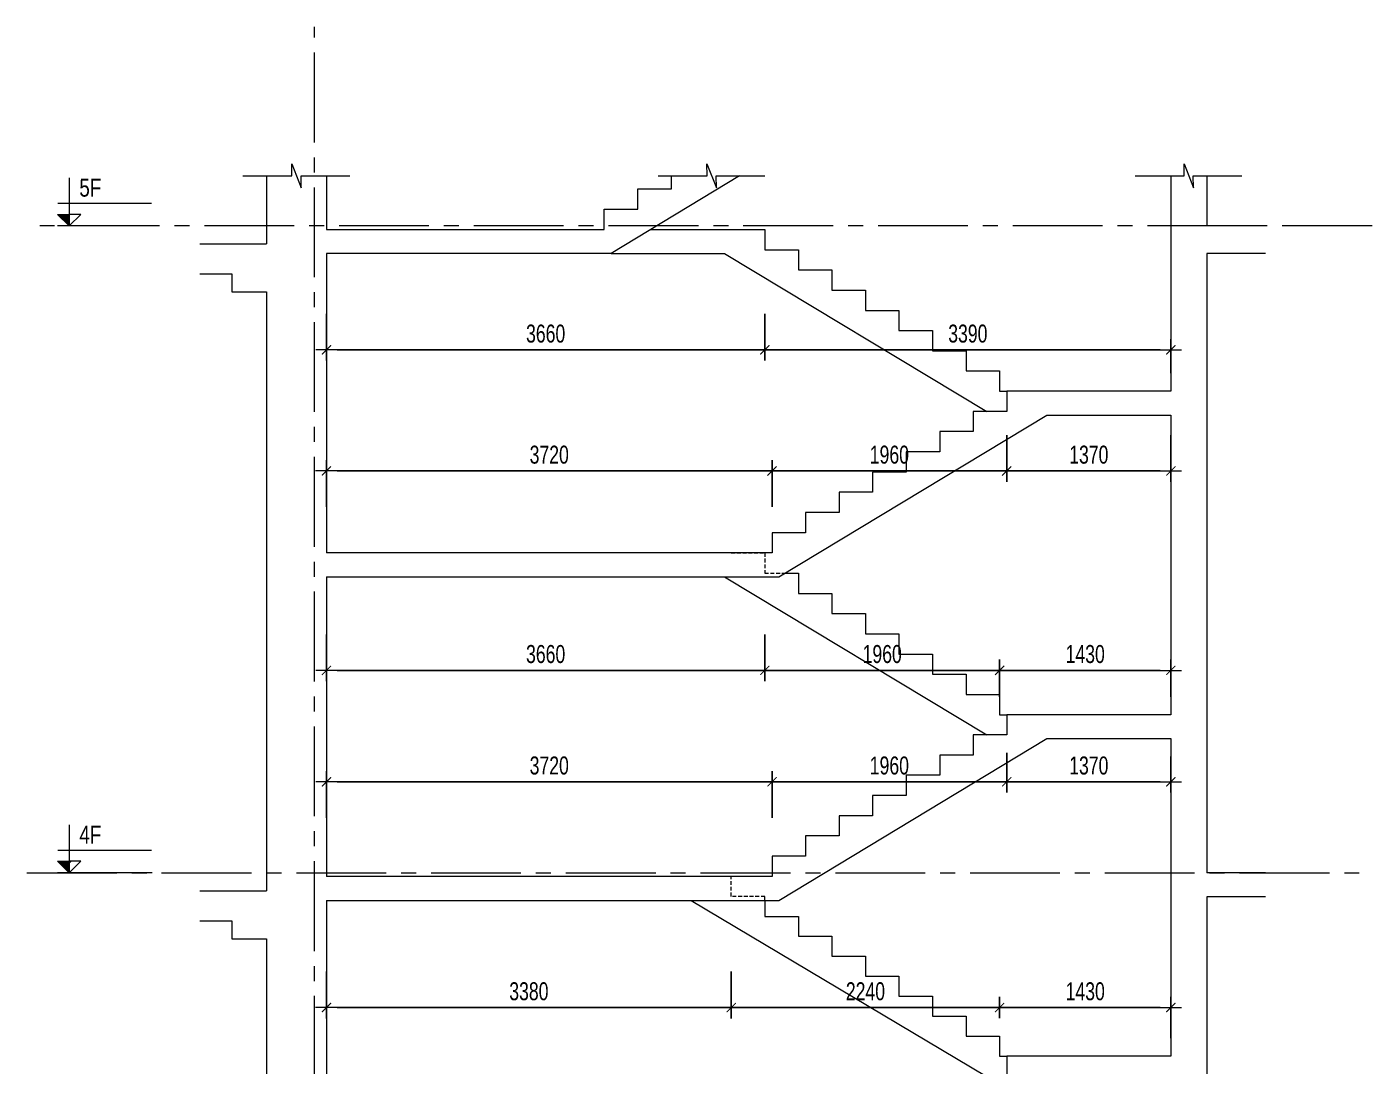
# Model space of a CAD drawing. Header units: millimetres. Extents: x -179076 to 254975, y -18667 to 296191.
# Drawn here: x 11691 to 22923, y 186139 to 194814 of the extents above; entities that cross this region are included whole.
import ezdxf

# ---------------------------------------------------------------- set-up
doc = ezdxf.new("R2010")
doc.units = ezdxf.units.MM
doc.linetypes.add('CENTER2', pattern=[1.125, 0.75, -0.125, 0.125, -0.125])
doc.linetypes.add('HIDDEN2', pattern=[4.762499999999999, 3.175, -1.5875])
doc.layers.get('Defpoints').update_dxf_attribs({"color": 151, "lineweight": 9})
for name, color, linetype, lineweight in [('NDC_S_ANNO', 7, 'Continuous', 20), ('NDC_S_AXIS', 5, 'CENTER2', 13), ('NDC_S_CONTINUOUS', 3, 'Continuous', 20), ('NDC_S_DIM', 1, 'Continuous', 15), ('NDC_S_HIDDEN', 8, 'HIDDEN2', 13), ('NDC_S_SLAB', 2, 'Continuous', 20), ('NDC_S_SYMBOL', 1, 'Continuous', 15), ('NDC_S_TEXT SYMBOL', 7, 'Continuous', 20), ('NDC_S_VN TEXT', 7, 'Continuous', 20)]:
    doc.layers.add(name, color=color, linetype=linetype, lineweight=lineweight)
doc.styles.add('NDC_ANNO', font='', dxfattribs={"width": 0.8})
doc.styles.add('NDC_DIM', font='', dxfattribs={"width": 0.75})
doc.styles.get('NDC_ANNO').set_extended_font_data('Dotum')
doc.styles.get('NDC_DIM').set_extended_font_data('Dotum')
doc.dimstyles.new('NDC_dim_60', dxfattribs={"dimscale": 60, "dimtxt": 2.5, "dimasz": 1.5, "dimexe": 1.5, "dimexo": 2.5, "dimgap": 1, "dimtad": 1, "dimdec": 0, "dimzin": 0, "dimdsep": 46, "dimtxsty": 'NDC_DIM', "dimblk": 'DIMMARK', "dimcen": 0.09, "dimdle": 1.2, "dimclrd": 1, "dimclre": 1, "dimclrt": 3, "dimadec": 0, "dimazin": 0, "dimtfac": 1, "dimtdec": 0, "dimtix": 1, "dimtofl": 0, "dimtmove": 0, "dimatfit": 3, "dimfxl": 5, "dimfxlon": 1, "dimtolj": 1, "dimtzin": 0, "dimarcsym": 0})

# ---------------------------------------------------------------- blocks, each defined once
blk = doc.blocks.new('kata_block_CT')
at = {"layer": 'NDC_S_ANNO'}
blk.add_hatch(color=3, dxfattribs=at).paths.add_polyline_path([(0, 1.596954857557648), (-1.612010908633238, 1.596954857557648), (0, 0)])
at = {"layer": 'NDC_S_ANNO', "ltscale": 50}
h = blk.add_hatch(dxfattribs=at)
h.set_pattern_fill('ANSI31', color=256, scale=1.406250541793835, style=0)
h.set_pattern_definition([(45.00000000000001, (0, 5.456968210637569e-12), (-3.157122508925224, 3.157122508925225), [])])
h.paths.add_polyline_path([(0, 1.596954857557648), (0, 0), (1.612010908924276, 1.596954857557648)])
for p, q in [((-1.592704896858777, 3.140833880479477), (11.46947077315417, 3.140833880479477)), ((11.56125648126181, 5.456968210637569e-12), (-1.63869572513795, 5.456968210637569e-12))]:
    blk.add_line(p, q, dxfattribs=at)
for points in [[(0, 6.69495074864426), (0, 0)], [(0, 0), (-1.612010908924276, 1.596954857557648), (0, 1.596954857557648)], [(0, 0), (1.612010908924276, 1.596954857557648), (0, 1.596954857557648)]]:
    blk.add_lwpolyline(points, dxfattribs=at)
at = {"layer": 'NDC_S_ANNO', "color": 8, "ltscale": 50}
blk.add_lwpolyline([(0, 0), (-1.612010908633238, 1.596954857557648), (0, 1.596954857557648)], dxfattribs=at)
at = {"layer": 'NDC_S_TEXT SYMBOL', "color": 3, "style": 'NDC_ANNO', "width": 0.8}
blk.add_attdef('CT', (1.409564409346785, 4.068271311703938), '', height=2.5, dxfattribs=at)
blk = doc.blocks.new('DIMMARK')
at = {"layer": 'NDC_S_DIM', "color": 1}
blk.add_line((-1.5, 0), (1, 0), dxfattribs=at)
at = {"layer": 'NDC_S_DIM', "color": 2, "const_width": 0.1}
blk.add_lwpolyline([(-0.4242640687119285, -0.4242640687119285), (0.4242640687119285, 0.4242640687119285)], dxfattribs=at)
blk = doc.blocks.new('*D2134')
at = {"layer": 'Defpoints', "color": 0, "transparency": 16777216}
for p in [(17572.52083568017, 187722.7758271166), (14192.29511799685, 187522.7758271169), (17572.52083568017, 186627.9458378121)]:
    blk.add_point(p, dxfattribs=at)
at = {"layer": 'NDC_S_DIM', "color": 1, "lineweight": -2, "transparency": 16777216}
for p, q in [((14192.29511799685, 186927.9458378121), (14192.29511799685, 186537.9458378121)), ((17572.52083568017, 186927.9458378121), (17572.52083568017, 186537.9458378121)), ((14282.29511799685, 186627.9458378121), (17482.52083568017, 186627.9458378121))]:
    blk.add_line(p, q, dxfattribs=at)
at = {"layer": 'NDC_S_DIM', "color": 1, "lineweight": -2, "transparency": 16777216, "xscale": 90, "yscale": 90, "zscale": 90, "rotation": 180}
blk.add_blockref('DIMMARK', (14192.29511799685, 186627.9458378121), dxfattribs=at)
at = {"layer": 'NDC_S_DIM', "color": 1, "lineweight": -2, "transparency": 16777216, "xscale": 90, "yscale": 90, "zscale": 90}
blk.add_blockref('DIMMARK', (17572.52083568017, 186627.9458378121), dxfattribs=at)
at = {"layer": 'NDC_S_DIM', "color": 3, "transparency": 16777216, "insert": (15882.40797683851, 186763.0476017199), "char_height": 150, "attachment_point": 5, "style": 'NDC_DIM'}
blk.add_mtext('\\A1;3380', dxfattribs=at)
blk = doc.blocks.new('*D2135')
at = {"layer": 'Defpoints', "color": 0, "transparency": 16777216}
for p in [(17572.52083568017, 187722.7758271166), (19812.52083568017, 186627.9458378121), (19812.52083568017, 186389.4424937838)]:
    blk.add_point(p, dxfattribs=at)
at = {"layer": 'NDC_S_DIM', "color": 1, "lineweight": -2, "transparency": 16777216}
for p, q in [((17572.52083568017, 186927.9458378121), (17572.52083568017, 186537.9458378121)), ((19812.52083568017, 186539.4424937838), (19812.52083568017, 186717.9458378121)), ((17662.52083568017, 186627.9458378121), (19722.52083568017, 186627.9458378121))]:
    blk.add_line(p, q, dxfattribs=at)
at = {"layer": 'NDC_S_DIM', "color": 1, "lineweight": -2, "transparency": 16777216, "xscale": 90, "yscale": 90, "zscale": 90, "rotation": 180}
blk.add_blockref('DIMMARK', (17572.52083568017, 186627.9458378121), dxfattribs=at)
at = {"layer": 'NDC_S_DIM', "color": 1, "lineweight": -2, "transparency": 16777216, "xscale": 90, "yscale": 90, "zscale": 90}
blk.add_blockref('DIMMARK', (19812.52083568017, 186627.9458378121), dxfattribs=at)
at = {"layer": 'NDC_S_DIM', "color": 3, "transparency": 16777216, "insert": (18692.52083568017, 186763.0476017199), "char_height": 150, "attachment_point": 5, "style": 'NDC_DIM'}
blk.add_mtext('\\A1;2240', dxfattribs=at)
blk = doc.blocks.new('*D2136')
at = {"layer": 'Defpoints', "color": 0, "transparency": 16777216}
for p in [(21242.52083568381, 186627.9458378121), (19812.52083568017, 186389.4424937838), (21242.52083568381, 186222.7758271172)]:
    blk.add_point(p, dxfattribs=at)
at = {"layer": 'NDC_S_DIM', "color": 1, "lineweight": -2, "transparency": 16777216}
for p, q in [((19812.52083568017, 186539.4424937838), (19812.52083568017, 186717.9458378121)), ((21242.52083568381, 186372.7758271172), (21242.52083568381, 186717.9458378121)), ((19902.52083568017, 186627.9458378121), (21152.52083568381, 186627.9458378121))]:
    blk.add_line(p, q, dxfattribs=at)
at = {"layer": 'NDC_S_DIM', "color": 1, "lineweight": -2, "transparency": 16777216, "xscale": 90, "yscale": 90, "zscale": 90, "rotation": 180}
blk.add_blockref('DIMMARK', (19812.52083568017, 186627.9458378121), dxfattribs=at)
at = {"layer": 'NDC_S_DIM', "color": 1, "lineweight": -2, "transparency": 16777216, "xscale": 90, "yscale": 90, "zscale": 90}
blk.add_blockref('DIMMARK', (21242.52083568381, 186627.9458378121), dxfattribs=at)
at = {"layer": 'NDC_S_DIM', "color": 3, "transparency": 16777216, "insert": (20527.52083568199, 186763.0476017199), "char_height": 150, "attachment_point": 5, "style": 'NDC_DIM'}
blk.add_mtext('\\A1;1430', dxfattribs=at)
blk = doc.blocks.new('*D2137')
at = {"layer": 'Defpoints', "color": 0, "transparency": 16777216}
for p in [(17912.52083583593, 188512.3589870909), (14192.52083573753, 187722.7758271163), (17912.52083583593, 187752.775827119)]:
    blk.add_point(p, dxfattribs=at)
at = {"layer": 'NDC_S_DIM', "color": 1, "lineweight": -2, "transparency": 16777216}
for p, q in [((14192.52083573753, 188212.3589870909), (14192.52083573753, 188602.3589870909)), ((17912.52083583593, 188212.3589870909), (17912.52083583593, 188602.3589870909)), ((14282.52083573753, 188512.3589870909), (17822.52083583593, 188512.3589870909))]:
    blk.add_line(p, q, dxfattribs=at)
at = {"layer": 'NDC_S_DIM', "color": 1, "lineweight": -2, "transparency": 16777216, "xscale": 90, "yscale": 90, "zscale": 90, "rotation": 180}
blk.add_blockref('DIMMARK', (14192.52083573753, 188512.3589870909), dxfattribs=at)
at = {"layer": 'NDC_S_DIM', "color": 1, "lineweight": -2, "transparency": 16777216, "xscale": 90, "yscale": 90, "zscale": 90}
blk.add_blockref('DIMMARK', (17912.52083583593, 188512.3589870909), dxfattribs=at)
at = {"layer": 'NDC_S_DIM', "color": 3, "transparency": 16777216, "insert": (16052.52083578673, 188647.4607509986), "char_height": 150, "attachment_point": 5, "style": 'NDC_DIM'}
blk.add_mtext('\\A1;3720', dxfattribs=at)
blk = doc.blocks.new('*D2138')
at = {"layer": 'Defpoints', "color": 0, "transparency": 16777216}
for p in [(19872.52083583594, 188904.0258271191), (19872.52083583594, 188512.3589870909), (17912.52083583593, 187752.775827119)]:
    blk.add_point(p, dxfattribs=at)
at = {"layer": 'NDC_S_DIM', "color": 1, "lineweight": -2, "transparency": 16777216}
for p, q in [((19872.52083583594, 188754.0258271191), (19872.52083583594, 188422.3589870909)), ((17912.52083583593, 188212.3589870909), (17912.52083583593, 188602.3589870909)), ((18002.52083583593, 188512.3589870909), (19782.52083583594, 188512.3589870909))]:
    blk.add_line(p, q, dxfattribs=at)
at = {"layer": 'NDC_S_DIM', "color": 1, "lineweight": -2, "transparency": 16777216, "xscale": 90, "yscale": 90, "zscale": 90, "rotation": 180}
blk.add_blockref('DIMMARK', (17912.52083583593, 188512.3589870909), dxfattribs=at)
at = {"layer": 'NDC_S_DIM', "color": 1, "lineweight": -2, "transparency": 16777216, "xscale": 90, "yscale": 90, "zscale": 90}
blk.add_blockref('DIMMARK', (19872.52083583594, 188512.3589870909), dxfattribs=at)
at = {"layer": 'NDC_S_DIM', "color": 3, "transparency": 16777216, "insert": (18892.52083583594, 188647.4607509986), "char_height": 150, "attachment_point": 5, "style": 'NDC_DIM'}
blk.add_mtext('\\A1;1960', dxfattribs=at)
blk = doc.blocks.new('*D2139')
at = {"layer": 'Defpoints', "color": 0, "transparency": 16777216}
for p in [(19872.52083583594, 188904.0258271191), (21242.52083568384, 188872.7758271191), (21242.52083568384, 188512.3589870909)]:
    blk.add_point(p, dxfattribs=at)
at = {"layer": 'NDC_S_DIM', "color": 1, "lineweight": -2, "transparency": 16777216}
for p, q in [((19872.52083583594, 188754.0258271191), (19872.52083583594, 188422.3589870909)), ((21242.52083568384, 188722.7758271191), (21242.52083568384, 188422.3589870909)), ((19962.52083583594, 188512.3589870909), (21152.52083568384, 188512.3589870909))]:
    blk.add_line(p, q, dxfattribs=at)
at = {"layer": 'NDC_S_DIM', "color": 1, "lineweight": -2, "transparency": 16777216, "xscale": 90, "yscale": 90, "zscale": 90, "rotation": 180}
blk.add_blockref('DIMMARK', (19872.52083583594, 188512.3589870909), dxfattribs=at)
at = {"layer": 'NDC_S_DIM', "color": 1, "lineweight": -2, "transparency": 16777216, "xscale": 90, "yscale": 90, "zscale": 90}
blk.add_blockref('DIMMARK', (21242.52083568384, 188512.3589870909), dxfattribs=at)
at = {"layer": 'NDC_S_DIM', "color": 3, "transparency": 16777216, "insert": (20557.52083575989, 188647.4607509986), "char_height": 150, "attachment_point": 5, "style": 'NDC_DIM'}
blk.add_mtext('\\A1;1370', dxfattribs=at)
blk = doc.blocks.new('*D2140')
at = {"layer": 'Defpoints', "color": 0, "transparency": 16777216}
for p in [(17852.52083583593, 190422.7758271169), (14192.52083573753, 190222.7758271163), (17852.52083583593, 189442.8434086411)]:
    blk.add_point(p, dxfattribs=at)
at = {"layer": 'NDC_S_DIM', "color": 1, "lineweight": -2, "transparency": 16777216}
for p, q in [((14192.52083573753, 189742.8434086411), (14192.52083573753, 189352.8434086411)), ((17852.52083583593, 189742.8434086411), (17852.52083583593, 189352.8434086411)), ((14282.52083573753, 189442.8434086411), (17762.52083583593, 189442.8434086411))]:
    blk.add_line(p, q, dxfattribs=at)
at = {"layer": 'NDC_S_DIM', "color": 1, "lineweight": -2, "transparency": 16777216, "xscale": 90, "yscale": 90, "zscale": 90, "rotation": 180}
blk.add_blockref('DIMMARK', (14192.52083573753, 189442.8434086411), dxfattribs=at)
at = {"layer": 'NDC_S_DIM', "color": 1, "lineweight": -2, "transparency": 16777216, "xscale": 90, "yscale": 90, "zscale": 90}
blk.add_blockref('DIMMARK', (17852.52083583593, 189442.8434086411), dxfattribs=at)
at = {"layer": 'NDC_S_DIM', "color": 3, "transparency": 16777216, "insert": (16022.52083578673, 189577.9451725488), "char_height": 150, "attachment_point": 5, "style": 'NDC_DIM'}
blk.add_mtext('\\A1;3660', dxfattribs=at)
blk = doc.blocks.new('*D2141')
at = {"layer": 'Defpoints', "color": 0, "transparency": 16777216}
for p in [(17852.52083583593, 190422.7758271169), (19812.52083583594, 189442.8434086411), (19812.52083583594, 189072.7758271191)]:
    blk.add_point(p, dxfattribs=at)
at = {"layer": 'NDC_S_DIM', "color": 1, "lineweight": -2, "transparency": 16777216}
for p, q in [((17852.52083583593, 189742.8434086411), (17852.52083583593, 189352.8434086411)), ((19812.52083583594, 189222.7758271191), (19812.52083583594, 189532.8434086411)), ((17942.52083583593, 189442.8434086411), (19722.52083583594, 189442.8434086411))]:
    blk.add_line(p, q, dxfattribs=at)
at = {"layer": 'NDC_S_DIM', "color": 1, "lineweight": -2, "transparency": 16777216, "xscale": 90, "yscale": 90, "zscale": 90, "rotation": 180}
blk.add_blockref('DIMMARK', (17852.52083583593, 189442.8434086411), dxfattribs=at)
at = {"layer": 'NDC_S_DIM', "color": 1, "lineweight": -2, "transparency": 16777216, "xscale": 90, "yscale": 90, "zscale": 90}
blk.add_blockref('DIMMARK', (19812.52083583594, 189442.8434086411), dxfattribs=at)
at = {"layer": 'NDC_S_DIM', "color": 3, "transparency": 16777216, "insert": (18832.52083583594, 189577.9451725488), "char_height": 150, "attachment_point": 5, "style": 'NDC_DIM'}
blk.add_mtext('\\A1;1960', dxfattribs=at)
blk = doc.blocks.new('*D2142')
at = {"layer": 'Defpoints', "color": 0, "transparency": 16777216}
for p in [(21242.52083568381, 189442.8434086411), (19812.52083583594, 189072.7758271191), (21242.52083568381, 189072.7758271191)]:
    blk.add_point(p, dxfattribs=at)
at = {"layer": 'NDC_S_DIM', "color": 1, "lineweight": -2, "transparency": 16777216}
for p, q in [((19812.52083583594, 189222.7758271191), (19812.52083583594, 189532.8434086411)), ((21242.52083568381, 189222.7758271191), (21242.52083568381, 189532.8434086411)), ((19902.52083583594, 189442.8434086411), (21152.52083568381, 189442.8434086411))]:
    blk.add_line(p, q, dxfattribs=at)
at = {"layer": 'NDC_S_DIM', "color": 1, "lineweight": -2, "transparency": 16777216, "xscale": 90, "yscale": 90, "zscale": 90, "rotation": 180}
blk.add_blockref('DIMMARK', (19812.52083583594, 189442.8434086411), dxfattribs=at)
at = {"layer": 'NDC_S_DIM', "color": 1, "lineweight": -2, "transparency": 16777216, "xscale": 90, "yscale": 90, "zscale": 90}
blk.add_blockref('DIMMARK', (21242.52083568381, 189442.8434086411), dxfattribs=at)
at = {"layer": 'NDC_S_DIM', "color": 3, "transparency": 16777216, "insert": (20527.52083575987, 189577.9451725488), "char_height": 150, "attachment_point": 5, "style": 'NDC_DIM'}
blk.add_mtext('\\A1;1430', dxfattribs=at)
blk = doc.blocks.new('*D2143')
at = {"layer": 'Defpoints', "color": 0, "transparency": 16777216}
for p in [(17912.52083583596, 191107.2329296671), (14192.29511799667, 190422.7758271163), (17912.52083583596, 190422.775827117)]:
    blk.add_point(p, dxfattribs=at)
at = {"layer": 'NDC_S_DIM', "color": 1, "lineweight": -2, "transparency": 16777216}
for p, q in [((14192.29511799667, 190807.2329296671), (14192.29511799667, 191197.2329296671)), ((17912.52083583596, 190807.2329296671), (17912.52083583596, 191197.2329296671)), ((14282.29511799667, 191107.2329296671), (17822.52083583596, 191107.2329296671))]:
    blk.add_line(p, q, dxfattribs=at)
at = {"layer": 'NDC_S_DIM', "color": 1, "lineweight": -2, "transparency": 16777216, "xscale": 90, "yscale": 90, "zscale": 90, "rotation": 180}
blk.add_blockref('DIMMARK', (14192.29511799667, 191107.2329296671), dxfattribs=at)
at = {"layer": 'NDC_S_DIM', "color": 1, "lineweight": -2, "transparency": 16777216, "xscale": 90, "yscale": 90, "zscale": 90}
blk.add_blockref('DIMMARK', (17912.52083583596, 191107.2329296671), dxfattribs=at)
at = {"layer": 'NDC_S_DIM', "color": 3, "transparency": 16777216, "insert": (16052.40797691632, 191242.3346935748), "char_height": 150, "attachment_point": 5, "style": 'NDC_DIM'}
blk.add_mtext('\\A1;3720', dxfattribs=at)
blk = doc.blocks.new('*D2152')
at = {"layer": 'Defpoints', "color": 0, "transparency": 16777216}
for p in [(19872.52083583597, 191604.0258271191), (19872.52083583597, 191107.2329296671), (17912.52083583596, 190422.775827117)]:
    blk.add_point(p, dxfattribs=at)
at = {"layer": 'NDC_S_DIM', "color": 1, "lineweight": -2, "transparency": 16777216}
for p, q in [((19872.52083583597, 191407.2329296671), (19872.52083583597, 191017.2329296671)), ((17912.52083583596, 190807.2329296671), (17912.52083583596, 191197.2329296671)), ((18002.52083583596, 191107.2329296671), (19782.52083583597, 191107.2329296671))]:
    blk.add_line(p, q, dxfattribs=at)
at = {"layer": 'NDC_S_DIM', "color": 1, "lineweight": -2, "transparency": 16777216, "xscale": 90, "yscale": 90, "zscale": 90, "rotation": 180}
blk.add_blockref('DIMMARK', (17912.52083583596, 191107.2329296671), dxfattribs=at)
at = {"layer": 'NDC_S_DIM', "color": 1, "lineweight": -2, "transparency": 16777216, "xscale": 90, "yscale": 90, "zscale": 90}
blk.add_blockref('DIMMARK', (19872.52083583597, 191107.2329296671), dxfattribs=at)
at = {"layer": 'NDC_S_DIM', "color": 3, "transparency": 16777216, "insert": (18892.52083583597, 191242.3346935748), "char_height": 150, "attachment_point": 5, "style": 'NDC_DIM'}
blk.add_mtext('\\A1;1960', dxfattribs=at)
blk = doc.blocks.new('*D2153')
at = {"layer": 'Defpoints', "color": 0, "transparency": 16777216}
for p in [(19872.52083583597, 191604.0258271191), (21242.52083568384, 191572.7758271191), (21242.52083568384, 191107.2329296671)]:
    blk.add_point(p, dxfattribs=at)
at = {"layer": 'NDC_S_DIM', "color": 1, "lineweight": -2, "transparency": 16777216}
for p, q in [((19872.52083583597, 191407.2329296671), (19872.52083583597, 191017.2329296671)), ((21242.52083568384, 191407.2329296671), (21242.52083568384, 191017.2329296671)), ((19962.52083583597, 191107.2329296671), (21152.52083568384, 191107.2329296671))]:
    blk.add_line(p, q, dxfattribs=at)
at = {"layer": 'NDC_S_DIM', "color": 1, "lineweight": -2, "transparency": 16777216, "xscale": 90, "yscale": 90, "zscale": 90, "rotation": 180}
blk.add_blockref('DIMMARK', (19872.52083583597, 191107.2329296671), dxfattribs=at)
at = {"layer": 'NDC_S_DIM', "color": 1, "lineweight": -2, "transparency": 16777216, "xscale": 90, "yscale": 90, "zscale": 90}
blk.add_blockref('DIMMARK', (21242.52083568384, 191107.2329296671), dxfattribs=at)
at = {"layer": 'NDC_S_DIM', "color": 3, "transparency": 16777216, "insert": (20557.5208357599, 191242.3346935748), "char_height": 150, "attachment_point": 5, "style": 'NDC_DIM'}
blk.add_mtext('\\A1;1370', dxfattribs=at)
blk = doc.blocks.new('*D2154')
at = {"layer": 'Defpoints', "color": 0, "transparency": 16777216}
for p in [(17852.52083583596, 193122.7758271191), (14192.52083573753, 192922.7758271163), (17852.52083583596, 192117.8383550177)]:
    blk.add_point(p, dxfattribs=at)
at = {"layer": 'NDC_S_DIM', "color": 1, "lineweight": -2, "transparency": 16777216}
for p, q in [((14192.52083573753, 192417.8383550177), (14192.52083573753, 192027.8383550177)), ((17852.52083583596, 192417.8383550177), (17852.52083583596, 192027.8383550177)), ((14282.52083573753, 192117.8383550177), (17762.52083583596, 192117.8383550177))]:
    blk.add_line(p, q, dxfattribs=at)
at = {"layer": 'NDC_S_DIM', "color": 1, "lineweight": -2, "transparency": 16777216, "xscale": 90, "yscale": 90, "zscale": 90, "rotation": 180}
blk.add_blockref('DIMMARK', (14192.52083573753, 192117.8383550177), dxfattribs=at)
at = {"layer": 'NDC_S_DIM', "color": 1, "lineweight": -2, "transparency": 16777216, "xscale": 90, "yscale": 90, "zscale": 90}
blk.add_blockref('DIMMARK', (17852.52083583596, 192117.8383550177), dxfattribs=at)
at = {"layer": 'NDC_S_DIM', "color": 3, "transparency": 16777216, "insert": (16022.52083578675, 192252.9401189254), "char_height": 150, "attachment_point": 5, "style": 'NDC_DIM'}
blk.add_mtext('\\A1;3660', dxfattribs=at)
blk = doc.blocks.new('*D2155')
at = {"layer": 'Defpoints', "color": 0, "transparency": 16777216}
for p in [(17852.52083583596, 193122.7758271191), (21242.52083568381, 192117.8383550177), (21242.52083568381, 191772.7758271191)]:
    blk.add_point(p, dxfattribs=at)
at = {"layer": 'NDC_S_DIM', "color": 1, "lineweight": -2, "transparency": 16777216}
for p, q in [((17852.52083583596, 192417.8383550177), (17852.52083583596, 192027.8383550177)), ((21242.52083568381, 191922.7758271191), (21242.52083568381, 192207.8383550177)), ((17942.52083583596, 192117.8383550177), (21152.52083568381, 192117.8383550177))]:
    blk.add_line(p, q, dxfattribs=at)
at = {"layer": 'NDC_S_DIM', "color": 1, "lineweight": -2, "transparency": 16777216, "xscale": 90, "yscale": 90, "zscale": 90, "rotation": 180}
blk.add_blockref('DIMMARK', (17852.52083583596, 192117.8383550177), dxfattribs=at)
at = {"layer": 'NDC_S_DIM', "color": 1, "lineweight": -2, "transparency": 16777216, "xscale": 90, "yscale": 90, "zscale": 90}
blk.add_blockref('DIMMARK', (21242.52083568381, 192117.8383550177), dxfattribs=at)
at = {"layer": 'NDC_S_DIM', "color": 3, "transparency": 16777216, "insert": (19547.52083575989, 192252.9401189254), "char_height": 150, "attachment_point": 5, "style": 'NDC_DIM'}
blk.add_mtext('\\A1;3390', dxfattribs=at)

msp = doc.modelspace()

# ---------------------------------------------------------------- linework, layer by layer
at = {"layer": 'NDC_S_AXIS', "ltscale": 1000}
msp.add_line((14092.52083583128, 162349.54912451), (14092.52083583128, 194813.6496291755), dxfattribs=at)
for points in [[(22922.93238156707, 193152.775827119), (11691.30280741305, 193152.775827119)], [(11691.30280741305, 187752.775827119), (22922.93238156707, 187752.775827119)]]:
    msp.add_lwpolyline(points, dxfattribs=at)
at = {"layer": 'NDC_S_CONTINUOUS'}
for p, q in [((16568.26511222585, 192922.775827117), (17516.91217153838, 192922.775827117)), ((17516.91217153838, 192922.775827117), (19705.06031968298, 191604.0258271191)), ((17516.91217153832, 190222.775827117), (19705.06031968298, 188904.0258271191)), ((17237.50165456834, 187522.7758271146), (19701.50165456488, 186056.1091604506))]:
    msp.add_line(p, q, dxfattribs=at)
for points in [[(16899.17420313837, 193122.775827119), (17852.52083583596, 193122.7758271191), (17852.52083583596, 192954.0258271191), (18132.52083583596, 192954.0258271191), (18132.52083583596, 192785.2758271191), (18412.52083583596, 192785.2758271191), (18412.52083583596, 192616.5258271191), (18692.52083583597, 192616.5258271191), (18692.52083583597, 192447.7758271191), (18972.52083583597, 192447.7758271191), (18972.52083583597, 192279.0258271191), (19252.52083583597, 192279.0258271191), (19252.52083583597, 192110.2758271191), (19532.52083583597, 192110.2758271191), (19532.52083583597, 191941.5258271191), (19812.52083583597, 191941.5258271191), (19812.52083583597, 191772.7758271191), (19872.52083583597, 191772.7758271191)], [(18019.98135199239, 190254.0258271191), (18132.52083583593, 190254.0258271191), (18132.52083583593, 190085.2758271191), (18412.52083583593, 190085.2758271191), (18412.52083583593, 189916.5258271191), (18692.52083583594, 189916.5258271191), (18692.52083583594, 189747.7758271191), (18972.52083583594, 189747.7758271191), (18972.52083583594, 189579.0258271191), (19252.52083583594, 189579.0258271191), (19252.52083583594, 189410.2758271191), (19532.52083583594, 189410.2758271191), (19532.52083583594, 189241.5258271191), (19812.52083583594, 189241.5258271191), (19812.52083583594, 189072.7758271191), (19872.52083583594, 189072.7758271191)], [(17852.52083568017, 187522.775827117), (17852.52083568017, 187389.4424937834), (18132.52083568017, 187389.4424937834), (18132.52083568017, 187222.7758271168), (18412.52083568017, 187222.7758271168), (18412.52083568017, 187056.1091604502), (18692.52083568017, 187056.1091604502), (18692.52083568017, 186889.4424937837), (18972.52083568017, 186889.4424937837), (18972.52083568017, 186722.775827117), (19252.52083568017, 186722.775827117), (19252.52083568017, 186556.1091604504), (19532.52083568017, 186556.1091604504), (19532.52083568017, 186389.4424937838), (19812.52083568017, 186389.4424937838), (19812.52083568017, 186222.7758271173), (19872.52083568017, 186222.7758271173)]]:
    msp.add_lwpolyline(points, dxfattribs=at)
at = {"layer": 'NDC_S_HIDDEN', "ltscale": 10}
for points in [[(17572.52083583593, 190422.7758271191), (17852.52083583593, 190422.7758271191), (17852.52083583593, 190254.0258271191), (18019.98135199239, 190254.0258271191)], [(17852.52083568017, 187522.775827117), (17852.52083568017, 187556.1091604501), (17572.52083568017, 187556.1091604501), (17572.52083568017, 187722.7758271166), (17292.52083568017, 187722.7758271166)]]:
    msp.add_lwpolyline(points, dxfattribs=at)
at = {"layer": 'NDC_S_SLAB'}
for p, q in [((13692.52083573677, 193571.1368101184), (13692.52083573681, 193002.7758271197)), ((14192.52083573753, 193571.1368101184), (14192.52083573753, 193122.775827117)), ((17641.0078295555, 193571.1368101184), (16568.26511222585, 192922.775827117)), ((21242.52083568381, 193571.1368101184), (21242.52083568381, 191772.7758271191)), ((21542.52083568384, 193571.1368101184), (21542.52083568384, 193152.775827119)), ((13135.98718660099, 193002.775827119), (13692.52083573753, 193002.7758271197)), ((16568.26511222585, 192922.775827117), (14192.2951179967, 192922.7758271163)), ((14192.52083573753, 192922.7758271163), (14192.52083573753, 190422.7758271163)), ((22034.09595111872, 192922.7758271169), (21542.52083568384, 192922.7758271169)), ((21542.52083568384, 192922.7758271169), (21542.52083568381, 187752.775827119)), ((13135.98718660099, 192752.7758271191), (13401.05316011754, 192752.7758271189)), ((13401.05316011754, 192752.7758271189), (13401.05316011754, 192602.7758271189)), ((13401.05316011754, 192602.7758271189), (13692.52083573753, 192602.775827119)), ((13692.52083573681, 192602.7758271191), (13692.52083573707, 187602.775827119)), ((21242.52083568381, 191772.7758271191), (19872.52083583597, 191772.7758271191)), ((19872.52083583597, 191772.7758271191), (19872.52083583597, 191604.0258271191)), ((17968.12950013716, 190222.775827117), (20208.12950013664, 191572.7758271191)), ((19872.52083583597, 191604.0258271191), (19592.52083583597, 191604.0258271191)), ((19592.52083583597, 191604.0258271191), (19592.52083583597, 191435.2758271191)), ((20208.12950013664, 191572.7758271191), (21242.52083568384, 191572.7758271191)), ((21242.52083568384, 191572.7758271191), (21242.52083568381, 189072.7758271191)), ((19592.52083583597, 191435.2758271191), (19312.52083583597, 191435.2758271191)), ((19312.52083583597, 191435.2758271191), (19312.52083583597, 191266.5258271191)), ((19312.52083583597, 191266.5258271191), (19032.52083583597, 191266.5258271191)), ((19032.52083583597, 191266.5258271191), (19032.52083583597, 191097.7758271191)), ((19032.52083583597, 191097.7758271191), (18752.52083583597, 191097.7758271191)), ((18752.52083583597, 191097.7758271191), (18752.52083583597, 190929.0258271191)), ((18752.52083583597, 190929.0258271191), (18472.52083583597, 190929.0258271191)), ((18472.52083583597, 190929.0258271191), (18472.52083583597, 190760.2758271191)), ((18472.52083583597, 190760.2758271191), (18192.52083583596, 190760.2758271191)), ((18192.52083583596, 190760.2758271191), (18192.52083583596, 190591.5258271191)), ((18192.52083583596, 190591.5258271191), (17912.52083583596, 190591.5258271191)), ((17912.52083583596, 190591.5258271191), (17912.52083583596, 190422.775827117)), ((17912.52083583596, 190422.775827117), (14192.29511799667, 190422.7758271163)), ((14192.29511799667, 190222.7758271163), (17968.12950013716, 190222.775827117)), ((14192.52083573753, 190222.7758271163), (14192.52083573753, 187722.7758271163)), ((17968.1295001371, 187522.775827117), (20208.12950013664, 188872.7758271191)), ((20208.12950013664, 188872.7758271191), (21242.52083568384, 188872.7758271191)), ((21242.52083568384, 188872.7758271191), (21242.52083568381, 186222.7758271173)), ((13135.98718660099, 187602.775827119), (13692.52083573753, 187602.775827119)), ((14192.29511799685, 187522.7758271169), (17968.1295001371, 187522.775827117)), ((14192.52083573768, 187522.7758271169), (14192.52083573768, 184722.7758271158)), ((22034.09595111872, 187552.775827119), (21542.52083568384, 187552.775827119)), ((21542.52083568384, 187552.775827119), (21542.52083568384, 181752.7758271169)), ((13135.98718660099, 187352.7758271191), (13401.05316011769, 187352.7758271195)), ((13401.05316011769, 187352.7758271195), (13401.05316011769, 187202.7758271195)), ((13401.05316011769, 187202.7758271195), (13692.52083573768, 187202.7758271197)), ((13692.52083573724, 187202.7758271197), (13692.52083573753, 181682.775827119))]:
    msp.add_line(p, q, dxfattribs=at)
for points in [[(14192.52083573753, 193122.775827117), (16512.52083583596, 193122.775827117), (16512.52083583596, 193292.0065963498), (16792.52083583596, 193292.0065963498), (16792.52083583596, 193461.2373655806), (17072.52083583596, 193461.2373655806), (17072.52083583596, 193571.1368101184)], [(22034.09595111872, 193152.775827119), (21542.52083568384, 193152.775827119)], [(21242.52083568381, 189072.7758271191), (19872.52083583594, 189072.7758271191), (19872.52083583594, 188904.0258271191), (19592.52083583594, 188904.0258271191), (19592.52083583594, 188735.2758271191), (19312.52083583594, 188735.2758271191), (19312.52083583594, 188566.5258271191), (19032.52083583594, 188566.5258271191), (19032.52083583594, 188397.7758271191), (18752.52083583594, 188397.7758271191), (18752.52083583594, 188229.0258271191), (18472.52083583594, 188229.0258271191), (18472.52083583594, 188060.2758271191), (18192.52083583593, 188060.2758271191), (18192.52083583593, 187891.5258271191), (17912.52083583593, 187891.5258271191), (17912.52083583593, 187722.775827117), (14192.52083573753, 187722.7758271163)], [(22034.09595111872, 187752.775827119), (21542.52083568381, 187752.775827119)], [(21242.52083568381, 186222.7758271172), (19872.52083568017, 186222.7758271173), (19872.52083568017, 186056.1091604506), (19592.52083568017, 186056.1091604506), (19592.52083568017, 185889.442493784), (19312.52083568017, 185889.442493784), (19312.52083568017, 185722.7758271174), (19032.52083568017, 185722.7758271174), (19032.52083568017, 185556.1091604508), (18752.52083568017, 185556.1091604508), (18752.52083568017, 185389.4424937842), (18472.52083568017, 185389.4424937842), (18472.52083568017, 185222.7758271176), (18192.52083568017, 185222.7758271176), (18192.52083568017, 185056.109160451), (17912.52083568017, 185056.109160451), (17912.52083568017, 184889.4424937844), (17632.52083568017, 184889.4424937844), (17632.52083568017, 184722.7758271158), (14192.29511799685, 184722.7758271158)]]:
    msp.add_lwpolyline(points, dxfattribs=at)
at = {"layer": 'NDC_S_SYMBOL'}
for points in [[(13495.07818688951, 193571.1368101184), (13904.69474838008, 193571.1368101184), (13902.52083548238, 193671.1368101184), (13982.52083592941, 193471.1368099321), (13980.34692265918, 193571.1368101184), (14386.63244242068, 193571.1368101184)], [(16961.34050907646, 193571.1368101184), (17370.95707056704, 193571.1368101184), (17368.78315766934, 193671.1368101184), (17448.78315811637, 193471.1368099321), (17446.60924484613, 193571.1368101184), (17852.89476460763, 193571.1368101184)], [(20945.07818683579, 193571.1368101184), (21354.69474832636, 193571.1368101184), (21352.52083542866, 193671.1368101184), (21432.52083587569, 193471.1368099321), (21430.34692260546, 193571.1368101184), (21836.63244236696, 193571.1368101184)]]:
    msp.add_lwpolyline(points, dxfattribs=at)

# ---------------------------------------------------------------- block references
at = {"layer": 'NDC_S_VN TEXT', "xscale": 60, "yscale": 60, "zscale": 60}
for p, values in [((12044.47727229706, 193152.7758271187), {'CT': '5F'}), ((12044.47727229706, 187752.7758271187), {'CT': '4F'})]:
    msp.add_blockref('kata_block_CT', p, dxfattribs=at).add_auto_attribs(values)

# ---------------------------------------------------------------- dimensions: what is measured, and where the dimension line sits
at = {"layer": 'NDC_S_DIM'}
for base, p1, p2, picture, middle in [((17852.52083583596, 192117.8383550177), (14192.52083573753, 192922.7758271163), (17852.52083583596, 193122.7758271191), '*D2154', (16022.52083578675, 192252.9401189254)), ((17912.52083583596, 191107.2329296671), (14192.29511799667, 190422.7758271163), (17912.52083583596, 190422.775827117), '*D2143', (16052.40797691632, 191242.3346935748)), ((17852.52083583593, 189442.8434086411), (14192.52083573753, 190222.7758271163), (17852.52083583593, 190422.7758271169), '*D2140', (16022.52083578673, 189577.9451725488)), ((17912.52083583593, 188512.3589870909), (14192.52083573753, 187722.7758271163), (17912.52083583593, 187752.775827119), '*D2137', (16052.52083578673, 188647.4607509986)), ((17572.52083568017, 186627.9458378121), (14192.29511799685, 187522.7758271169), (17572.52083568017, 187722.7758271166), '*D2134', (15882.40797683851, 186763.0476017199))]:
    dim = msp.add_linear_dim(base=base, p1=p1, p2=p2, dimstyle='NDC_dim_60', dxfattribs=at)
    dim.commit()
    dim.dimension.update_dxf_attribs({"geometry": picture, "text_midpoint": middle})
for base, p1, p2, picture, middle in [((21242.52083568381, 192117.8383550177), (17852.52083583596, 193122.7758271191), (21242.52083568381, 191772.7758271191), '*D2155', (19547.52083575989, 192252.9401189254)), ((19872.52083583597, 191107.2329296671), (17912.52083583596, 190422.775827117), (19872.52083583597, 191604.0258271191), '*D2152', (18892.52083583597, 191242.3346935748)), ((21242.52083568384, 191107.2329296671), (19872.52083583597, 191604.0258271191), (21242.52083568384, 191572.7758271191), '*D2153', (20557.5208357599, 191242.3346935748)), ((19812.52083583594, 189442.8434086411), (17852.52083583593, 190422.7758271169), (19812.52083583594, 189072.7758271191), '*D2141', (18832.52083583594, 189577.9451725488)), ((21242.52083568381, 189442.8434086411), (19812.52083583594, 189072.7758271191), (21242.52083568381, 189072.7758271191), '*D2142', (20527.52083575987, 189577.9451725488)), ((19872.52083583594, 188512.3589870909), (17912.52083583593, 187752.775827119), (19872.52083583594, 188904.0258271191), '*D2138', (18892.52083583594, 188647.4607509986)), ((21242.52083568384, 188512.3589870909), (19872.52083583594, 188904.0258271191), (21242.52083568384, 188872.7758271191), '*D2139', (20557.52083575989, 188647.4607509986)), ((19812.52083568017, 186627.9458378121), (17572.52083568017, 187722.7758271166), (19812.52083568017, 186389.4424937838), '*D2135', (18692.52083568017, 186763.0476017199)), ((21242.52083568381, 186627.9458378121), (19812.52083568017, 186389.4424937838), (21242.52083568381, 186222.7758271172), '*D2136', (20527.52083568199, 186763.0476017199))]:
    dim = msp.add_linear_dim(base=base, p1=p1, p2=p2, dimstyle='NDC_dim_60', override={"dimtmove": 1}, dxfattribs=at)
    dim.commit()
    dim.dimension.update_dxf_attribs({"geometry": picture, "text_midpoint": middle})

doc.saveas('drawing.dxf')
